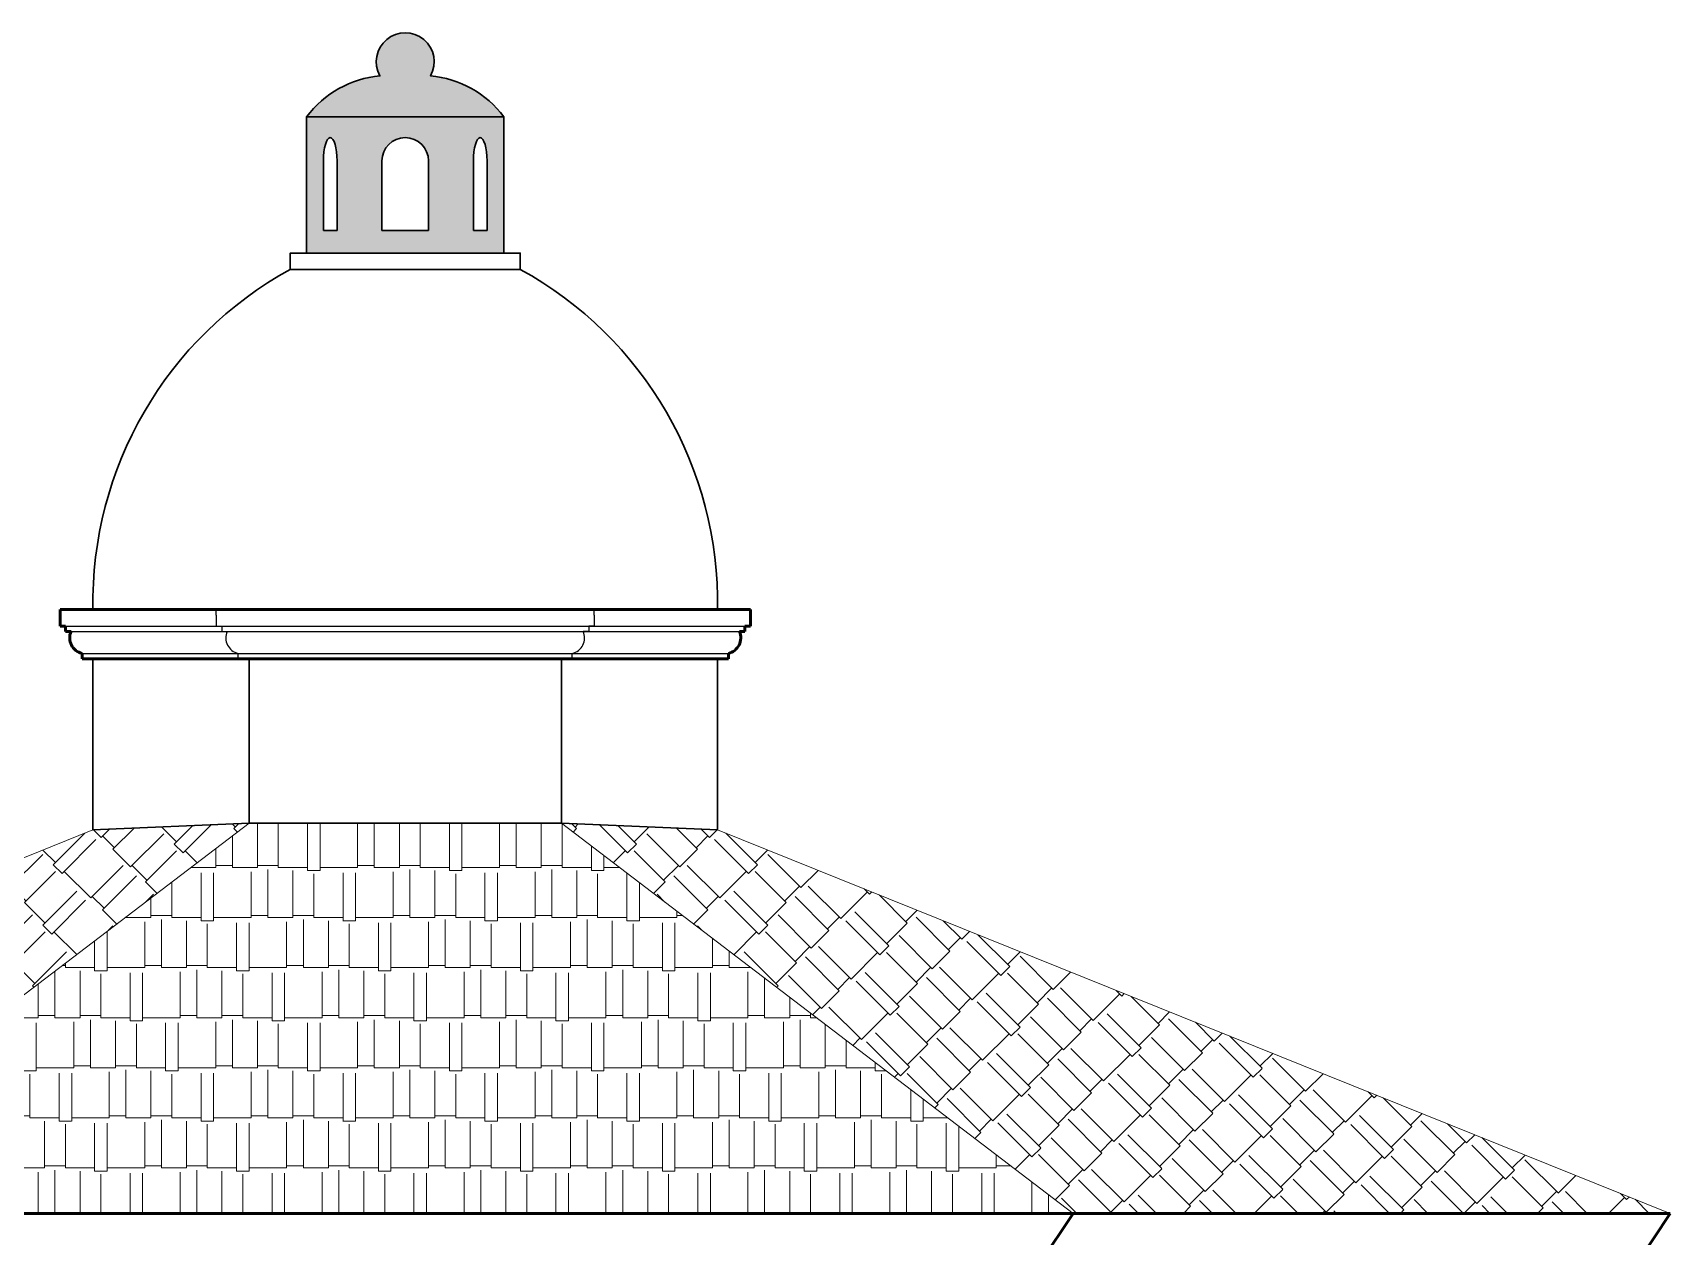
# Model space of a CAD drawing. Header units: metres. Extents: x -109 to 591, y -5 to 592.
# Drawn here: x 522.492 to 527.474, y 9.855 to 13.518 of the extents above; entities that cross this region are included whole.
import ezdxf

# ---------------------------------------------------------------- set-up
doc = ezdxf.new("R2010")
doc.units = ezdxf.units.M
doc.header["$LTSCALE"] = 0.03
for name, color, linetype, lineweight in [('HATCH SECCION', 8, 'Continuous', 5), ('Moldura con Espesor', 43, 'Continuous', 50), ('Muro bajo', 7, 'Continuous', 30)]:
    doc.layers.add(name, color=color, linetype=linetype, lineweight=lineweight)
doc.layers.add('MOLDURA', color=43, linetype='Continuous')

msp = doc.modelspace()

# ---------------------------------------------------------------- hatches: boundary and pattern name
at = {"layer": 'HATCH SECCION'}
msp.add_hatch(color=43, dxfattribs=at).paths.add_polyline_path([(523.5484966539555, 13.38704815483901, 0.2102228825694626), (523.3255182100618, 13.26256755604335), (523.9255182100619, 13.26256755604335, 0.2102228825694624), (523.7025397661589, 13.38704815483992, 1.703539092977019)])
h = msp.add_hatch(color=43, dxfattribs=at)
h.paths.add_polyline_path([(523.3255182100618, 13.26256755604335), (523.3255182100618, 12.84788020152682), (523.9255182100618, 12.84788020152684), (523.9255182100619, 13.26256755604335)])
h.paths.add_polyline_path([(523.696300531165, 13.12847409895697), (523.6963005311649, 12.91612713564786), (523.5547358889587, 12.91612713564786), (523.5547358889587, 13.12847409895697, -1)], flags=16)
edge = h.paths.add_edge_path(flags=16)
edge.add_ellipse((523.3974968746113, 13.12847409895697), major_axis=(0, 0.07078232110303162), ratio=0.2937108858270449, start_angle=270, end_angle=450, ccw=False)
edge.add_line((523.4182864128434, 13.12847409895455), (523.4182864128435, 12.91612713564786))
edge.add_line((523.4182864128436, 12.91612713564786), (523.3767073363792, 12.91612713564786))
edge.add_line((523.3767073363792, 12.91612713564786), (523.3767073363792, 13.12847409895547))
edge = h.paths.add_edge_path(flags=16)
edge.add_ellipse((523.8535395455124, 13.12847409895697), major_axis=(0, 0.07078232110303162), ratio=0.2937108858270449, start_angle=-90, end_angle=90, ccw=False)
edge.add_line((523.8743290837444, 13.12847409896002), (523.8743290837444, 12.91612713564786))
edge.add_line((523.8743290837444, 12.91612713564786), (523.8327500072805, 12.91612713564786))
edge.add_line((523.8327500072804, 12.91612713564786), (523.8327500072803, 13.12847409895695))
h = msp.add_hatch(dxfattribs=at)
h.set_pattern_fill('AR-RSHKE', color=1, scale=0.0005, angle=315, style=0)
h.set_pattern_definition([(315, (12.49598490628216, -0.3000000000000025), (0.3367596045400932, -0.1212334576344337), [0.0762, -0.0635, 0.0889, -0.0381, 0.1143, -0.0508]), (315, (12.55435657106911, -0.3493914086658829), (0.3367596045400932, -0.1212334576344337), [0.0635, -0.2413, 0.0508, -0.0762]), (315, (12.6508943243706, -0.4683798022700492), (0.3367596045400932, -0.1212334576344337), [0.0381, -0.3937]), (45, (12.49598490628216, -0.3000000000000025), (0.0314308964237421, 0.1840952504819176), [0.14605, -0.46355]), (45, (12.54986644300858, -0.3538815367264174), (0.0314308964237421, 0.1840952504819176), [0.142875, -0.4667250000000001]), (45, (12.59476772361392, -0.3987828173317632), (0.0314308964237421, 0.1840952504819176), [0.13335, -0.47625]), (45, (12.6508943243706, -0.4683798022700492), (0.0314308964237421, 0.1840952504819176), [0.14605, -0.46355]), (45, (12.67783509273381, -0.4953205706332566), (0.0314308964237421, 0.1840952504819176), [0.14605, -0.46355]), (45, (12.76539258991424, -0.5694076836320772), (0.0314308964237421, 0.1840952504819176), [0.1397, -0.4699])])
h.paths.add_polyline_path([(523.1505182100618, 11.11256755604345), (522.6755182100619, 11.09228272809438), (519.776886648762, 9.924886252631948), (521.5934674024932, 9.924886252631948)])
h = msp.add_hatch(dxfattribs=at)
h.set_pattern_fill('AR-RSHKE', color=1, scale=0.0005, style=0)
h.set_pattern_definition([(0, (12.49598490628216, -0.3000000000000025), (0.32385, 0.1524), [0.0762, -0.0635, 0.0889, -0.0381, 0.1143, -0.0508]), (0, (12.57218490628216, -0.2936500000000025), (0.32385, 0.1524), [0.0635, -0.2413, 0.0508, -0.0762]), (0, (12.72458490628216, -0.3095250000000025), (0.32385, 0.1524), [0.0381, -0.3937]), (90, (12.49598490628216, -0.3000000000000025), (-0.10795, 0.1524), [0.14605, -0.46355]), (90, (12.57218490628216, -0.3000000000000025), (-0.10795, 0.1524), [0.142875, -0.4667250000000001]), (90, (12.63568490628216, -0.3000000000000025), (-0.10795, 0.1524), [0.13335, -0.47625]), (90, (12.72458490628216, -0.3095250000000025), (-0.10795, 0.1524), [0.14605, -0.46355]), (90, (12.76268490628216, -0.3095250000000025), (-0.10795, 0.1524), [0.14605, -0.46355]), (90, (12.87698490628216, -0.3000000000000025), (-0.10795, 0.1524), [0.1397, -0.4699])])
h.paths.add_polyline_path([(525.6575690176304, 9.924886252631946), (524.1005182100618, 11.1125675560433), (523.1505182100618, 11.11256755604345), (521.5934674024932, 9.924886252631948)])
h = msp.add_hatch(dxfattribs=at)
h.set_pattern_fill('AR-RSHKE', color=1, scale=0.0005, angle=315, style=0)
h.set_pattern_definition([(225, (1034.755051513841, -0.3000000000000025), (-0.3367596045400932, -0.1212334576344337), [0.0762, -0.0635, 0.0889, -0.0381, 0.1143, -0.0508]), (225, (1034.696679849055, -0.3493914086658829), (-0.3367596045400932, -0.1212334576344337), [0.0635, -0.2413, 0.0508, -0.0762]), (225, (1034.600142095753, -0.4683798022700492), (-0.3367596045400932, -0.1212334576344337), [0.0381, -0.3937]), (135, (1034.755051513841, -0.3000000000000025), (-0.0314308964237421, 0.1840952504819176), [0.14605, -0.46355]), (135, (1034.701169977115, -0.3538815367264174), (-0.0314308964237421, 0.1840952504819176), [0.142875, -0.4667250000000001]), (135, (1034.65626869651, -0.3987828173317632), (-0.0314308964237421, 0.1840952504819176), [0.13335, -0.47625]), (135, (1034.600142095753, -0.4683798022700492), (-0.0314308964237421, 0.1840952504819176), [0.14605, -0.46355]), (135, (1034.57320132739, -0.4953205706332566), (-0.0314308964237421, 0.1840952504819176), [0.14605, -0.46355]), (135, (1034.485643830209, -0.5694076836320772), (-0.0314308964237421, 0.1840952504819176), [0.1397, -0.4699])])
h.paths.add_polyline_path([(524.1005182100619, 11.11256755604345), (524.5755182100617, 11.09228272809438), (527.4741497713617, 9.924886252631948), (525.6575690176304, 9.924886252631946)])

# ---------------------------------------------------------------- linework, layer by layer
at = {"layer": 'HATCH SECCION', "color": 1}
for p, q in [((521.593467402493, 9.92488625263183), (523.1505182100618, 11.11256755604345)), ((525.6575690176306, 9.92488625263183), (524.1005182100619, 11.1125675560433)), ((522.6755182100611, 11.09228272809403), (519.776886648762, 9.924886252631946)), ((524.5755182100619, 11.09228272809432), (527.4741497713618, 9.924886252631946))]:
    msp.add_line(p, q, dxfattribs=at)
at = {"layer": 'MOLDURA'}
for p, q in [((523.0505182100619, 11.76256755604334), (523.1505182100618, 11.76256755604335)), ((523.1505182100618, 11.76256755604331), (523.0505182100619, 11.7625675560433)), ((523.0505182100619, 11.7459008893767), (523.0505182100619, 11.76256755604335)), ((523.0505182100619, 11.76256755604335), (523.1505182100618, 11.76256755604335)), ((524.2005182100617, 11.76256755604333), (524.1005182100618, 11.76256755604335)), ((524.1005182100618, 11.76256755604331), (524.2005182100617, 11.76256755604329)), ((524.2005182100617, 11.76256755604335), (524.1005182100618, 11.76256755604335)), ((524.2005182100617, 11.7459008893767), (524.2005182100617, 11.76256755604335)), ((522.592184876728, 11.71256755604336), (524.6588515433951, 11.71256755604333)), ((523.0505182100619, 11.7459008893767), (523.0505182100619, 11.71256755604337)), ((523.0505182100619, 11.71256755604337), (523.0671848767286, 11.71256755604337)), ((523.0671848767286, 11.71256755604337), (523.0671848767286, 11.6959008893767)), ((524.2005182100617, 11.71256755604337), (524.183851543395, 11.71256755604337)), ((524.183851543395, 11.71256755604337), (524.183851543395, 11.6959008893767)), ((524.2005182100617, 11.7459008893767), (524.2005182100617, 11.71256755604337)), ((522.6088515433946, 11.69590088937669), (524.6421848767285, 11.69590088937665)), ((523.0671848767286, 11.6959008893767), (523.0838515433952, 11.6959008893767)), ((524.183851543395, 11.6959008893767), (524.1671848767284, 11.6959008893767)), ((522.6421848767279, 11.62923422271002), (524.6088515433952, 11.62923422271)), ((523.1171848767285, 11.61256755604337), (523.1171848767285, 11.62923422271004)), ((523.1505182100618, 11.61256755604337), (523.1171848767285, 11.61256755604337)), ((524.1005182100618, 11.61256755604337), (524.133851543395, 11.61256755604337)), ((524.133851543395, 11.61256755604337), (524.133851543395, 11.62923422271003))]:
    msp.add_line(p, q, dxfattribs=at)
for centre, start, end in [((523.1281412761214, 11.67637908907308), 156.2133213940976, 256.9167809600159), ((524.1228951440022, 11.67637908907307), 283.0832190399841, 23.78667860590244)]:
    msp.add_arc(centre, 0.04840125114130293, start, end, dxfattribs=at)
at = {"layer": 'Moldura con Espesor'}
for p, q in [((522.5755182100613, 11.76256755604334), (522.6755182100612, 11.76256755604335)), ((522.6755182100612, 11.76256755604331), (522.5755182100613, 11.7625675560433)), ((522.5755182100613, 11.7459008893767), (522.5755182100613, 11.76256755604335)), ((522.5755182100613, 11.76256755604335), (522.6755182100612, 11.76256755604335)), ((522.6755182100612, 11.76256755604334), (524.5755182100619, 11.76256755604328)), ((524.6755182100618, 11.76256755604331), (524.5755182100619, 11.76256755604332)), ((524.5755182100619, 11.76256755604328), (524.6755182100618, 11.76256755604327)), ((524.6755182100618, 11.76256755604332), (524.5755182100619, 11.76256755604332)), ((524.6755182100618, 11.74590088937667), (524.6755182100618, 11.76256755604332)), ((522.5755182100613, 11.7459008893767), (522.5755182100613, 11.71256755604337)), ((522.5755182100613, 11.71256755604337), (522.592184876728, 11.71256755604337)), ((522.592184876728, 11.71256755604337), (522.592184876728, 11.6959008893767)), ((524.6755182100618, 11.71256755604334), (524.6588515433951, 11.71256755604334)), ((524.6588515433951, 11.71256755604334), (524.6588515433951, 11.69590088937667)), ((524.6755182100618, 11.74590088937667), (524.6755182100618, 11.71256755604334)), ((522.592184876728, 11.6959008893767), (522.6088515433946, 11.6959008893767)), ((524.6588515433951, 11.69590088937667), (524.6421848767285, 11.69590088937667)), ((522.6421848767279, 11.61256755604337), (522.6421848767279, 11.62923422271004)), ((522.6755182100612, 11.61256755604337), (522.6421848767279, 11.61256755604337)), ((522.675518210061, 11.61256755604336), (524.5755182100619, 11.61256755604335)), ((524.5755182100619, 11.61256755604335), (524.6088515433952, 11.61256755604335)), ((524.6088515433952, 11.61256755604335), (524.6088515433952, 11.62923422271001)), ((519.776886648762, 9.924886252631946), (527.4741497713618, 9.924886252631946)), ((525.6575690176306, 9.92488625263183), (525.5575690176306, 9.77488625263183)), ((527.4741497713618, 9.924886252631946), (527.3741497713617, 9.774886252631946))]:
    msp.add_line(p, q, dxfattribs=at)
for centre, start, end in [((522.6531412761206, 11.67637908907308), 156.2133213940976, 256.9167809600159), ((524.5978951440023, 11.67637908907305), 283.0832190399841, 23.78667860590244)]:
    msp.add_arc(centre, 0.04840125114130293, start, end, dxfattribs=at)
at = {"layer": 'Muro bajo'}
for p, q in [((523.9255182100619, 13.26256755604335), (523.3255182100618, 13.26256755604335)), ((523.3767073363792, 12.91612713564786), (523.3767073363792, 13.12847409895697)), ((523.4182864128434, 12.91612713564786), (523.4182864128434, 13.12847409895697)), ((523.5547358889587, 12.91612713564786), (523.5547358889587, 13.12847409895697)), ((523.696300531165, 12.91612713564786), (523.696300531165, 13.12847409895697)), ((523.8327500072803, 12.91612713564786), (523.8327500072803, 13.12847409895697)), ((523.8743290837444, 12.91612713564786), (523.8743290837444, 13.12847409895697)), ((523.3767073363792, 12.91612713564786), (523.4182864128434, 12.91612713564786)), ((523.5547358889587, 12.91612713564786), (523.696300531165, 12.91612713564786)), ((523.8327500072803, 12.91612713564786), (523.8743290837444, 12.91612713564786)), ((523.3255182100618, 12.84788020152682), (523.9255182100619, 12.84788020152684)), ((523.2755182100618, 12.7978802015268), (523.9755182100619, 12.79788020152678)), ((522.675518210061, 11.09228272809435), (522.675518210061, 11.61256755604336)), ((523.1505182100618, 11.11256755604345), (523.1505182100618, 11.61256755604335)), ((524.1005182100618, 11.11256755604334), (524.1005182100616, 11.61256755604335)), ((524.5755182100619, 11.09228272809432), (524.5755182100619, 11.61256755604333)), ((522.6755182100619, 11.09228272809437), (523.1505182100618, 11.11256755604345)), ((523.1505182100618, 11.11256755604345), (524.1005182100619, 11.1125675560433)), ((524.1005182100619, 11.1125675560433), (524.5755182100619, 11.09228272809432))]:
    msp.add_line(p, q, dxfattribs=at)
msp.add_lwpolyline([(524.5755182100619, 11.76256755604335), (524.5755182100619, 11.76256755604335, 0.2790435272035361), (523.9755182100619, 12.79788020152682), (523.9755182100619, 12.84788020152682), (523.9255182100619, 12.84788020152682), (523.9255182100619, 13.26256755604335, 0.2102228825694624), (523.7025397661589, 13.38704815483992, 1.703539092977019), (523.5484966539555, 13.38704815483901, 0.2102228825694626), (523.3255182100618, 13.26256755604335), (523.3255182100618, 12.84788020152682), (523.2755182100618, 12.84788020152682), (523.2755182100618, 12.79788020152681, 0.2790435272035362), (522.6755182100619, 11.76256755604335), (522.6755182100611, 11.76256755604335)], format="xyb", dxfattribs=at)
msp.add_arc((523.6255182100617, 13.12847409895694), 0.07078232110302801, 8.142219984546603e-12, 179.9999999999919, dxfattribs=at)
msp.add_ellipse((523.3974968746113, 13.12847409895697), major_axis=(0, 0.07078232110303162), ratio=0.2937108858270449, start_param=4.71238898038469, end_param=7.853981633974483, dxfattribs=at)
at = {"layer": 'Muro bajo', "extrusion": (0, 0, -1)}
msp.add_ellipse((523.8535395455124, 13.12847409895697), major_axis=(0, 0.07078232110303162), ratio=0.2937108858270449, start_param=4.71238898038469, end_param=7.853981633974483, dxfattribs=at)

doc.saveas('drawing.dxf')
